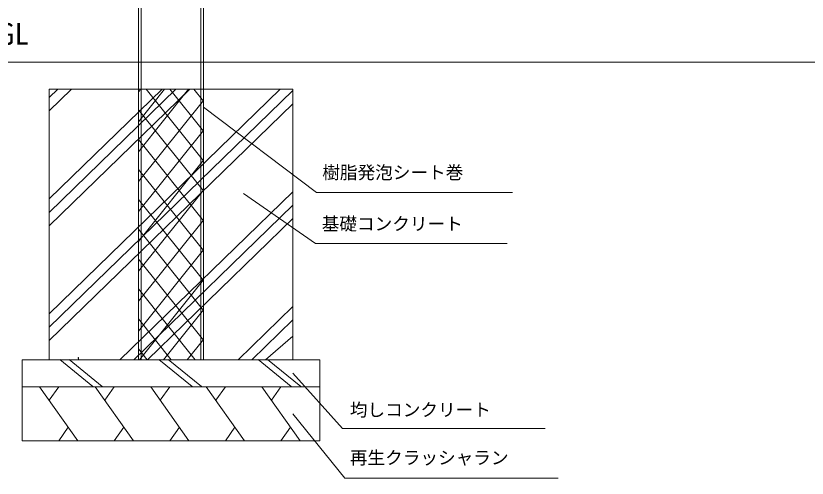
# Model space of a CAD drawing. Units: millimetres, scale not verified. Extents: x -3900 to 3900, y -2750 to 2750.
# Drawn here: x -2333 to -871, y -437 to 418 of the extents above; entities that cross this region are included whole.
import ezdxf
from ezdxf.enums import TextEntityAlignment as Align

# ---------------------------------------------------------------- set-up
doc = ezdxf.new("R2010")
doc.units = ezdxf.units.MM
doc.header["$LTSCALE"] = 20
doc.layers.add('0-1_IMPORTED', color=30, linetype='Continuous', lineweight=18)
doc.styles.add('ＭＳ ゴシック', font='')
doc.styles.get('ＭＳ ゴシック').set_extended_font_data('MS Gothic')

msp = doc.modelspace()

# ---------------------------------------------------------------- linework, layer by layer
at = {"layer": '0-1_IMPORTED'}
for p, q in [((-2101, 1532.44), (-2101, -217.56)), ((-1991, 1532.44), (-1991, -217.56)), ((200, 332.44), (-2505, 332.44)), ((-2271, 242.21), (-2229.62, 282.44)), ((-2271, 266.96), (-2255.07, 282.44)), ((-2271, 30.08), (-2011.42, 282.44)), ((-2271, 54.82), (-2036.88, 282.44)), ((-2271, 79.57), (-2062.34, 282.44)), ((-2271, -132.56), (-1844.14, 282.44)), ((-2271, -157.31), (-1821, 280.19)), ((-2106, 277.36), (-2101.93, 282.44)), ((-2106, 222.11), (-2057.74, 282.44)), ((-2106, 166.87), (-2013.54, 282.44)), ((-1986, 149.88), (-2092.05, 282.44)), ((-1986, 205.12), (-2047.85, 282.44)), ((-1986, 260.37), (-2003.66, 282.44)), ((-2271, -182.06), (-1821, 255.44)), ((-2106, 111.63), (-1986, 261.63)), ((-1986, 94.64), (-2106, 244.64)), ((-2106, 56.38), (-1986, 206.38)), ((-1986, 39.39), (-2106, 189.39)), ((-2106, 1.14), (-1986, 151.14)), ((-1986, -15.85), (-2106, 134.15)), ((-2140.24, -217.56), (-1821, 92.81)), ((-2106, -54.1), (-1986, 95.9)), ((-1986, -71.09), (-2106, 78.91)), ((-2114.78, -217.56), (-1821, 68.06)), ((-2106, -109.34), (-1986, 40.66)), ((-2089.32, -217.56), (-1821, 43.31)), ((-1986, -126.33), (-2106, 23.67)), ((-2106, -164.59), (-1986, -14.59)), ((-1986, -181.58), (-2106, -31.58)), ((-2104.18, -217.56), (-1986, -69.83)), ((-2001.41, -217.56), (-2106, -86.82)), ((-2059.99, -217.56), (-1986, -125.07)), ((-1922.04, -217.56), (-1821, -119.32)), ((-2045.6, -217.56), (-2106, -142.06)), ((-1896.59, -217.56), (-1821, -144.07)), ((-1871.13, -217.56), (-1821, -174.24)), ((-2015.8, -217.56), (-1986, -180.31)), ((-2089.8, -217.56), (-2106, -197.3)), ((-2251.51, -217.38), (-2190.4, -267.38)), ((-2094.89, -217.56), (-2241.56, -217.56)), ((-2234.22, -217.38), (-2173.11, -267.38)), ((-2068.17, -217.38), (-2007.06, -267.38)), ((-2050.89, -217.38), (-1989.78, -267.38)), ((-1884.84, -217.38), (-1823.73, -267.38)), ((-1867.56, -217.38), (-1806.44, -267.38)), ((-2218.18, -367.44), (-2288.74, -267.44)), ((-2271.1, -292.44), (-2253.46, -267.44)), ((-2115.51, -367.44), (-2186.07, -267.44)), ((-2168.43, -292.44), (-2150.79, -267.44)), ((-2012.84, -367.44), (-2083.41, -267.44)), ((-2065.77, -292.44), (-2048.13, -267.44)), ((-1910.18, -367.44), (-1980.74, -267.44)), ((-1963.1, -292.44), (-1945.46, -267.44)), ((-1807.51, -367.44), (-1878.07, -267.44)), ((-1860.43, -292.44), (-1842.79, -267.44)), ((-2235.82, -342.44), (-2253.46, -367.44)), ((-2133.15, -342.44), (-2150.79, -367.44)), ((-2030.48, -342.44), (-2048.13, -367.44)), ((-1927.82, -342.44), (-1945.46, -367.44)), ((-1825.15, -342.44), (-1842.79, -367.44))]:
    msp.add_line(p, q, dxfattribs=at)
for points in [[(-2101, 1532.44), (-1991, 1532.44), (-1986, 1525.96), (-1986, -217.56), (-2106, -217.56), (-2106, 1525.96)], [(-2271, 282.44), (-1821, 282.44), (-1821, -217.56), (-2271, -217.56)], [(-2321, -217.56), (-1771, -217.56), (-1771, -267.56), (-2321, -267.56)], [(-2217.11, -217.56), (-2217.54, -213.56), (-2216.68, -213.56)], [(-2321, -267.56), (-1771, -267.56), (-1771, -367.56), (-2321, -367.56)]]:
    msp.add_lwpolyline(points, close=True, dxfattribs=at)
at = {"layer": '0-1_IMPORTED', "color": 1}
for points in [[(-1415, 91.44), (-1777, 91.44), (-1986, 249.44)], [(-1424.91, -2.56), (-1779, -2.56), (-1912.29, 89.44)], [(-1355, -344.56), (-1729, -344.56), (-1821, -242.56)], [(-1331, -436.56), (-1725, -436.56), (-1821, -317.56)]]:
    msp.add_lwpolyline(points, dxfattribs=at)

# ---------------------------------------------------------------- texts
at = {"layer": '0-1_IMPORTED', "color": 7, "style": 'ＭＳ ゴシック'}
for s, height, p in [('▽GL', 39.81, (-2416.86, 352.82)), ('樹脂発泡シート巻', 23.88, (-1766.58, 109.53)), ('基礎コンクリート', 23.88, (-1767.58, 14.61)), ('均しコンクリート', 23.88, (-1715.58, -329.22)), ('再生クラッシャラン', 23.88, (-1715.58, -417.88))]:
    msp.add_text(s, height=height, dxfattribs=at).set_placement(p, align=Align.BOTTOM_LEFT)

doc.saveas('drawing.dxf')
